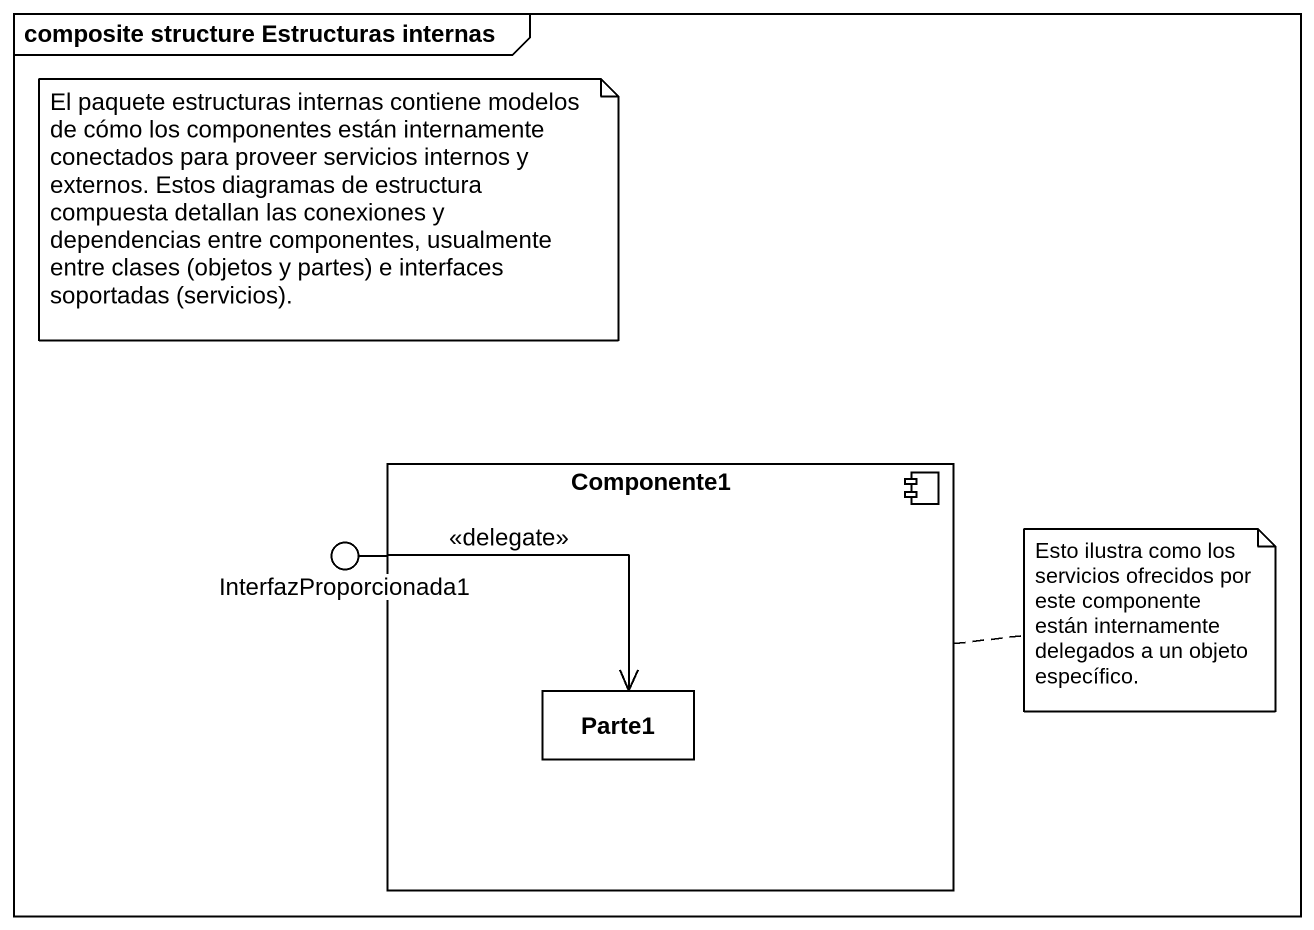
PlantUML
@startuml
mainframe composite structure Estructuras internas
component Componente1 {
  rectangle Parte1
}
() InterfazProporcionada1
Componente1 -left- InterfazProporcionada1
InterfazProporcionada1 --> Parte1 : <<delegate>>
note as N1
  El paquete estructuras internas contiene modelos de cómo los componentes están internamente conectados para proveer servicios internos y externos. Estos diagramas de estructura compuesta detallan las conexiones y dependencias entre componentes, usualmente entre clases (objetos y partes) e interfaces soportadas (servicios).
end note
note right of Componente1 : Esto ilustra como los servicios ofrecidos por este componente están internamente delegados a un objeto específico.
@enduml
